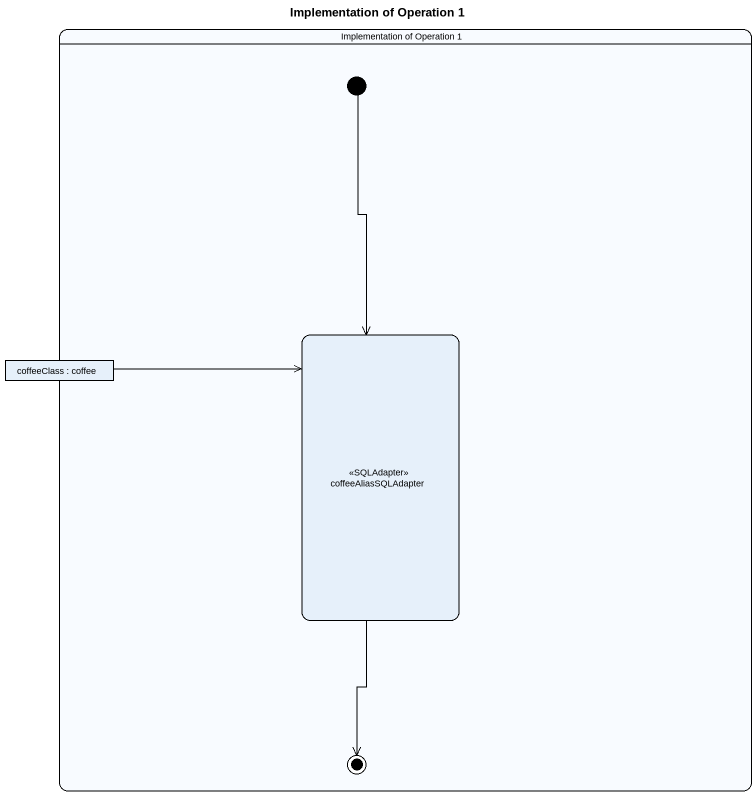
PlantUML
@startuml
title Implementation of Operation 1
hide empty description
state "Implementation of Operation 1" as Implementation_of_Operation {
  state coffeeAliasSQLAdapter <<SQLAdapter>>
  state "coffeeClass : coffee" as coffeeClass <<object>>
  [*] --> coffeeAliasSQLAdapter
  coffeeAliasSQLAdapter --> [*]
}
coffeeClass -right-> coffeeAliasSQLAdapter
@enduml
